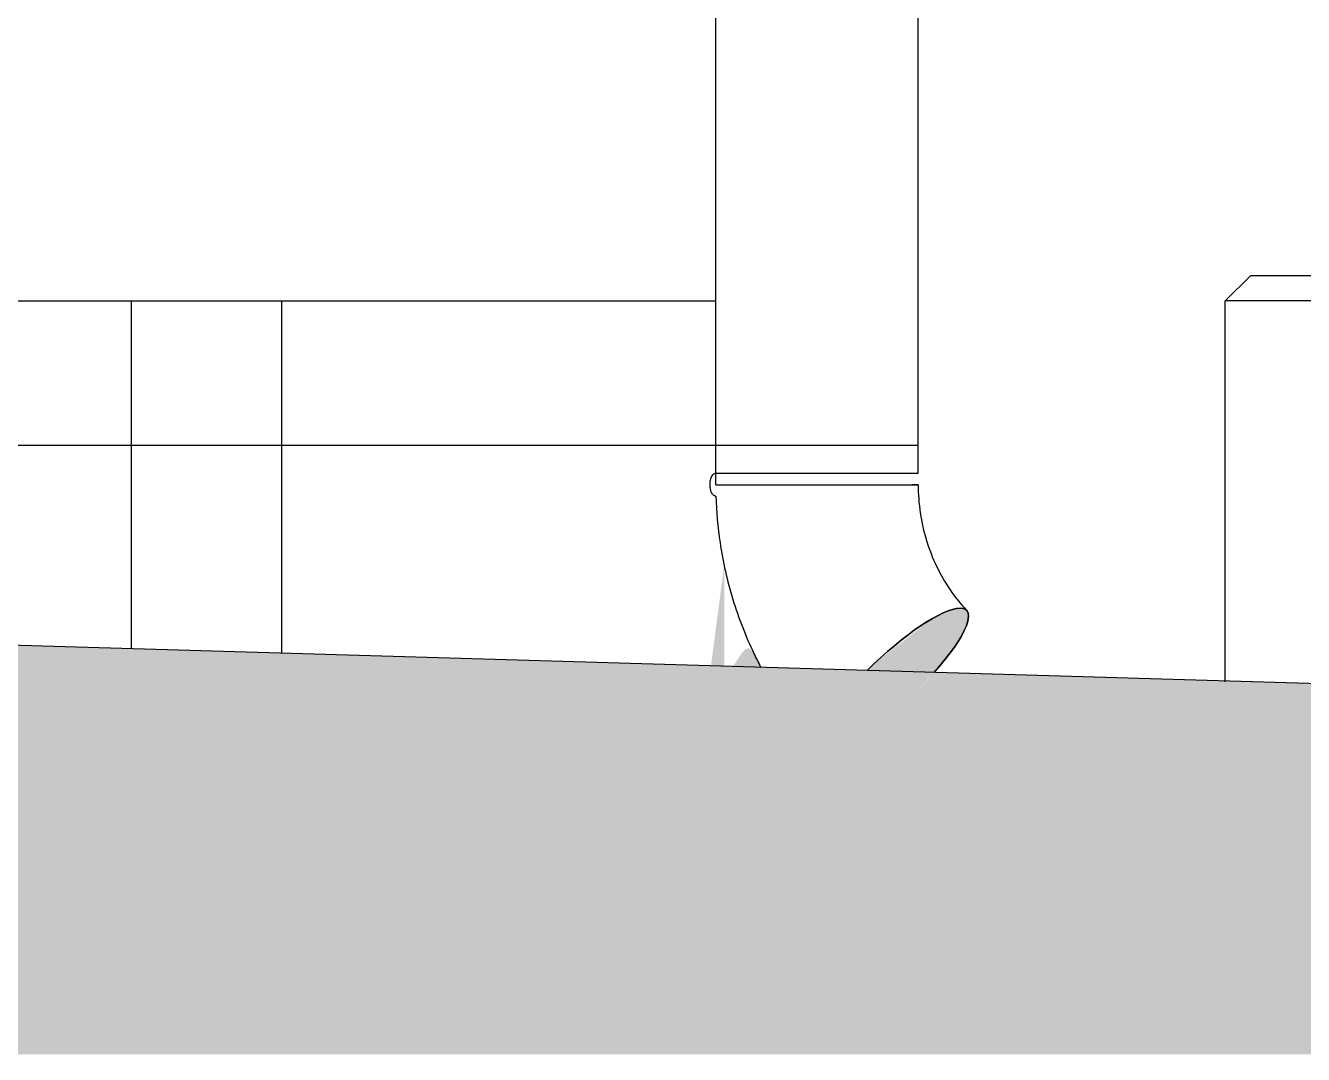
# Model space of a CAD drawing. Header units: metres. Extents: x 0 to 63075, y 0 to 44550.
# Drawn here: x 38717 to 39779, y 28898 to 29753 of the extents above; entities that cross this region are included whole.
import ezdxf

# ---------------------------------------------------------------- set-up
doc = ezdxf.new("R2010")
doc.units = ezdxf.units.M
doc.header["$LTSCALE"] = 75
doc.layers.add('SDM', color=7, linetype='Continuous')
doc.layers.add('SL1', color=8, linetype='Continuous')

# ---------------------------------------------------------------- blocks, each defined once
blk = doc.blocks.new('A$Cf33ee68d')
at = {"layer": 'SL1'}
h = blk.add_hatch(dxfattribs=at)
h.set_pattern_fill('AR-CONC', color=256)
h.set_pattern_definition([(49.99999999999999, (-6589.630372684594, -30229.2083299843), (182.184668996004, -15.93908553890309), [19.05, -209.55]), (355, (-6589.630372684594, -30229.2083299843), (-35.24342142496934, 191.0568452390351), [15.24, -167.64058417]), (100.4514447, (-6574.448365684511, -30230.5365834843), (146.9412470903533, 175.1177519121951), [16.19000879999999, -178.0902445999999]), (46.18420000000001, (-6589.630372684594, -30178.4083299843), (271.0790408921299, -42.04232793272715), [28.575, -314.325]), (96.63555760999992, (-6567.040472684574, -30181.9118299843), (237.404134051503, 247.4261245977215), [24.28502314, -267.13560816]), (351.1841511700001, (-6589.630372684594, -30178.4083299843), (237.404134064977, 247.4261245855326), [22.85996707, -251.45973192]), (21, (-6564.230372684571, -30191.10832998429), (151.6143912691325, -102.2651981870876), [19.05, -209.55]), (326.0000000000001, (-6564.230372684571, -30191.10832998429), (61.80202834764707, 184.1879661223193), [15.24, -167.64]), (71.45144499999999, (-6551.595840084512, -30199.6304298843), (213.4164192787161, 81.92276888590524), [16.1900088, -178.0899376]), (37.50000000000001, (-6589.630372684594, -30229.2083299843), (3.088603250591817, 84.55503887315311), [0, -165.608, 0, -170.18, 0, -168.275]), (7.499999999999999, (-6589.630372684594, -30229.2083299843), (66.81966251030575, 100.1805748181195), [0, -97.02799999999999, 0, -161.798, 0, -64.135]), (327.5, (-6646.272372684587, -30229.2083299843), (135.5905951668714, -5.728743992673444), [0, -63.5, 0, -198.12, 0, -262.89]), (317.5, (-6671.672372684494, -30229.2083299843), (148.129181386018, 25.42649103333303), [0, -82.55, 0, -131.572, 0, -186.69])])
edge = h.paths.add_edge_path()
edge.add_ellipse((15754.82421811225, 1005.920028162396), major_axis=(61.31431577045634, 57.61661014347688), ratio=0.2418447646952135, start_angle=14.432755525827702, end_angle=97.04396740545002, ccw=False)
edge.add_ellipse((15754.81757434012, 1005.927100849545), major_axis=(61.31431428608625, 57.61660857307351), ratio=0.2418447619649015, start_angle=47.33715055463428, end_angle=97.05045291919727)
edge.add_ellipse((15754.82421811225, 1005.920028162396), major_axis=(61.31431577045634, 57.61661014347688), ratio=0.2418447646952135, start_angle=14.432755525827702, end_angle=97.04396740545002, ccw=False)
edge.add_ellipse((15754.81757434012, 1005.927100849545), major_axis=(61.31431428608625, 57.61660857307351), ratio=0.2418447619649015, start_angle=47.33715055463428, end_angle=97.05045291919727)
edge.add_ellipse((15754.82421811225, 1005.920028162396), major_axis=(61.31431577045634, 57.61661014347688), ratio=0.2418447646952135, start_angle=14.432755525827702, end_angle=97.04396740545002, ccw=False)
edge.add_ellipse((15754.81757434012, 1005.927100849545), major_axis=(61.31431428608625, 57.61660857307351), ratio=0.2418447619649015, start_angle=47.33715055463428, end_angle=97.05045291919727)
edge.add_ellipse((15754.82421811225, 1005.920028162396), major_axis=(61.31431577045634, 57.61661014347688), ratio=0.2418447646952135, start_angle=14.432755525827702, end_angle=97.04396740545002, ccw=False)
edge.add_ellipse((15754.81757434012, 1005.927100849545), major_axis=(61.31431428608625, 57.61660857307351), ratio=0.2418447619649015, start_angle=47.33715055463428, end_angle=97.05045291919727)
edge.add_ellipse((15754.81757434012, 1005.927100789941), major_axis=(61.31431411237661, 57.61660870877134), ratio=0.2418447607463579, start_angle=14.432754512652991, end_angle=47.337148234944095, ccw=False)
edge.add_ellipse((15754.82421811225, 1005.920028162396), major_axis=(61.31431577045634, 57.61661014347688), ratio=0.2418447646952135, start_angle=14.432755525827702, end_angle=97.04396740545002, ccw=False)
edge.add_ellipse((15754.81757434012, 1005.927100789941), major_axis=(61.31431411237661, 57.61660870877134), ratio=0.2418447607463579, start_angle=14.432754512652991, end_angle=47.337148234944095, ccw=False)
edge.add_ellipse((15754.82421954276, 1005.920030367768), major_axis=(61.31431433191941, 57.61660796424427), ratio=0.2418447671311987, start_angle=-69.77146972591493, end_angle=14.432755958347514, ccw=False)
edge.add_ellipse((15754.81757434012, 1005.927100789941), major_axis=(61.31431411237661, 57.61660870877134), ratio=0.2418447607463579, start_angle=14.432754512652991, end_angle=47.337148234944095, ccw=False)
edge.add_ellipse((15754.82421954276, 1005.920030367768), major_axis=(61.31431433191941, 57.61660796424427), ratio=0.2418447671311987, start_angle=-69.77146972591493, end_angle=14.432755958347514, ccw=False)
edge.add_ellipse((15754.82421954276, 1005.92003001014), major_axis=(61.31431441212875, 57.61660829297472), ratio=0.2418447664119487, start_angle=-69.77146958493978, end_angle=14.432755927944925, ccw=False)
edge.add_line((15789.0994153253, 1011.927928492983), (17620.02585286679, 957.8413351897434))
edge.add_line((17620.02585286679, 957.8413351897434), (17620.02585286679, 694.2729828888441))
edge.add_line((17620.02585286679, 694.2729828888441), (12999.36920731908, 694.2729828888441))
edge.add_line((12999.36920731908, 694.2729828888441), (12999.36920731908, 1094.338122639721))
edge.add_line((12999.36920731908, 1094.338122639721), (15614.58679496925, 1017.083129122537))
edge.add_line((15614.58679496925, 1017.083129122537), (15614.58679496925, 1101.102963267975))
edge.add_spline(control_points=[(15603.53078407314, 1017.409729881929), (15604.28961205212, 1017.387313678064), (15605.81690735565, 1017.342196518661), (15610.94888420191, 1017.190595045857), (15614.97105460553, 1017.071777877482), (15625.29266617444, 1016.766871685879), (15632.34791844137, 1042.163560532772), (15641.14979634303, 1023.780253419489), (15643.07377079953, 1019.960810841945), (15645.07350764875, 1016.182534540447)], knot_values=[1.601671644348185, 1.601671644348185, 1.601671644348185, 1.601671644348185, 1.727875959456974, 1.727875959456974, 1.884955592119064, 1.884955592119064, 2.042035224781154, 2.042035224781154, 2.083747577410474, 2.083747577410474, 2.083747577410474, 2.083747577410474], degree=3, periodic=0)
edge.add_line((15645.07350764875, 1016.182534540454), (15733.46274258135, 1013.571466993355))
edge.add_ellipse((15754.81757434012, 1005.927100849545), major_axis=(61.31431428608625, 57.61660857307351), ratio=0.2418447619649015, start_angle=47.3371505546246, end_angle=97.05045291919458, ccw=False)
h.paths.add_polyline_path([(20470.5371553305, 694.2729828888441), (20470.5371553305, 873.6434204827201), (20470.2735502701, 873.6434204827274), (17620.02585286679, 957.8413351897434), (17620.02585286679, 694.2729828888441)])
h.paths.add_polyline_path([(20470.5371553305, 833.6434204827274), (21067.77229365552, 833.6434204827274), (21067.77229365552, 873.6434204827274), (20470.5371553305, 873.6434204827274)])
at = {"layer": 'SL1', "extrusion": (2.288475490443933e-17, 1, 0)}
for p, q in [((15607.56273139067, 1200.898254168427), (15607.56273139126, 1685.753319275773)), ((15775.8377313907, 1200.898254168427), (15775.83773139116, 1685.753319335377)), ((14857.10898137369, 1320.898249012043), (15121.86484048955, 1320.898249011818)), ((15121.86484048955, 1200.898254178934), (15121.86484048955, 1320.898249011818)), ((15121.86484048955, 1320.898221174128), (15246.70670015339, 1320.898221174128)), ((15246.70670015339, 1200.898254178934), (15246.70670015339, 1320.898221174128)), ((15246.70670015339, 1320.898221174128), (15607.56273139079, 1320.898221174128)), ((16031.05564697456, 1200.898254178934, 14766.72175508961), (16031.05564697456, 1320.898251127172, 14766.72175508961)), ((16313.8983594492, 1320.898251127172, 14766.72175508961), (16031.05564697456, 1320.898251127172, 14766.72175508961)), ((14857.10898137381, 1200.898254178934), (15121.86484048955, 1200.898254178934)), ((14857.10898137381, 1200.898254178934), (15121.86484048955, 1200.898254178934)), ((15121.86484048955, 1200.898254178934), (15246.70670015339, 1200.898254178934)), ((15121.86484048967, 1031.6384118565), (15121.86484048955, 1200.898254178934)), ((15121.86484048955, 1200.898254178934), (15246.70670015339, 1200.898254178934)), ((15246.70670015339, 1200.898254178934), (15607.56273139091, 1200.898254178934)), ((15246.70670015339, 1027.950513341082), (15246.70670015339, 1200.898254178934)), ((15246.70670015339, 1200.898254178934), (15607.56273139091, 1200.898254178934)), ((15607.56273129824, 1200.898254168427), (15632.68559678199, 1200.898254168427)), ((15607.56273129824, 1200.898254168427), (15632.68559678199, 1200.898254168427)), ((15607.56273139056, 1168.09517319252), (15607.56273139067, 1200.898254168427)), ((15632.68559647325, 1200.898254168427), (15775.83773120047, 1200.898254168427)), ((15632.68559647325, 1200.898254168427), (15775.83773120047, 1200.898254168427)), ((15775.83773139058, 1177.620173049367), (15775.8377313907, 1200.898254168427)), ((16031.05564697456, 1004.140228939144, 14766.72175508961), (16031.05564697456, 1200.898254178934, 14766.72175508961)), ((15607.56273139126, 1168.095173192418), (15607.56273139126, 1168.085173201955)), ((15607.56273158194, 1168.095173192418), (15775.83773120047, 1168.095173192418)), ((15607.56273139126, 1168.095173192418), (15607.56273139126, 1168.085173201955)), ((15607.56273139126, 1168.085173201955), (15607.56273139126, 1168.075173211491)), ((15607.56273139126, 1168.085173201955), (15607.56273139126, 1168.075173211491)), ((15775.83773111642, 1168.095173192418), (15770.763619262, 1168.095173192418)), ((15770.76361934104, 1168.095173192418), (15775.83773120047, 1168.095173192418)), ((15775.83773111642, 1168.095173192418), (15770.763619262, 1168.095173192418)), ((15770.76361934104, 1168.095173192418), (15775.83773120047, 1168.095173192418)), ((15775.83773111642, 1168.095173192418), (15770.763619262, 1168.095173192418)), ((15775.83773139128, 1168.085173201947), (15775.83773139128, 1168.075173211484)), ((15775.83773139128, 1168.085173201947), (15775.83773139128, 1168.075173211484)), ((20470.2735567606, 873.6434202909913), (12999.36920731908, 1094.338122639721)), ((15816.13188890155, 1063.543709465088), (15816.1252444236, 1063.550780370806)), ((15816.13188890155, 1063.543709465088), (15816.1252444236, 1063.550780370806)), ((15816.13853362735, 1063.536638387264), (15816.13188893892, 1063.543709517024)), ((15816.13853362735, 1063.536638387264), (15816.13188893892, 1063.543709517024))]:
    blk.add_line(p, q, dxfattribs=at)
at = {"layer": 'SL1'}
for p, q in [((16031.05564697456, 1320.898251127172, 14766.72175508961), (16052.26885041021, 1342.111454562768, 14766.72175508961)), ((16052.26885041021, 1342.111454562768, 14766.72175508961), (16589.67000411192, 1342.111454562768, 14766.72175508961))]:
    blk.add_line(p, q, dxfattribs=at)
for centre, major_axis, ratio, start_param, end_param in [((15754.81757434012, 1005.927100789941), (61.31431411237661, 57.61660870877134), 0.2418447607463578, 0.251899086377736, 1.693849942868791), ((15754.81757434012, 1005.927100789941), (61.31431411237661, 57.61660870877134), 0.2418447607463578, 0.251899086377736, 1.693849942868791), ((15754.81757434012, 1005.927100789941), (61.31431411237661, 57.61660870877134), 0.2418447607463578, 0.251899086377736, 1.693849942868791), ((15754.81757434012, 1005.927100789941), (61.31431411237661, 57.61660870877134), 0.2418447607463578, 0.251899086377736, 1.693849942868791), ((15754.82421811225, 1005.920028162396), (61.31431577045633, 57.61661014347688), 0.2418447646952136, 0.2518991040617688, 1.693736750424078), ((15754.82421811225, 1005.920028162396), (61.31431577045633, 57.61661014347688), 0.2418447646952136, 0.2518991040617688, 1.693736750424078), ((15754.82421811225, 1005.920028162396), (61.31431577045633, 57.61661014347688), 0.2418447646952136, 0.2518991040617688, 1.693736750424078), ((15754.82421954276, 1005.920030367768), (61.31431433191941, 57.61660796424427), 0.2418447671311987, -1.217741870671778, 0.2518991116100673), ((15754.82421954276, 1005.920030367768), (61.31431433191941, 57.61660796424427), 0.2418447671311987, -1.217741870671778, 0.2518991116100673), ((15754.82421954276, 1005.920030367768), (61.31431433191941, 57.61660796424427), 0.2418447671311987, -1.217741870671778, 0.2518991116100673)]:
    blk.add_ellipse(centre, major_axis=major_axis, ratio=ratio, start_param=start_param, end_param=end_param, dxfattribs=at)
at = {"layer": 'SL1', "extrusion": (0, 0, -1)}
for centre, major_axis, ratio, start_param, end_param in [((15754.81757434012, 1005.927100849545), (61.31431428608625, 57.61660857307351), 0.2418447619649015, -1.693849943991735, -0.2518990870039035), ((15754.81757434012, 1005.927100849545), (61.31431428608625, 57.61660857307351), 0.2418447619649015, -1.693849943991735, -0.2518990870039035), ((15754.81757434012, 1005.927100849545), (61.31431428608625, 57.61660857307351), 0.2418447619649015, -1.693849943991735, -0.2518990870039035), ((15754.81757434012, 1005.927100849545), (61.31431428608625, 57.61660857307351), 0.2418447619649015, -1.693849943991735, -0.2518990870039035), ((15754.82421811225, 1005.920027983582), (61.31431564457715, 57.61661030099098), 0.2418447644885625, -1.693736748356052, -0.251899103484049), ((15754.82421811225, 1005.920027983582), (61.31431564457715, 57.61661030099098), 0.2418447644885625, -1.693736748356052, -0.251899103484049), ((15754.82421954276, 1005.92003001014), (61.31431441212875, 57.61660829297472), 0.2418447664119487, -0.2518991110793598, 1.21774186821228), ((15754.82421954276, 1005.92003001014), (61.31431441212875, 57.61660829297472), 0.2418447664119487, -0.2518991110793598, 1.21774186821228)]:
    blk.add_ellipse(centre, major_axis=major_axis, ratio=ratio, start_param=start_param, end_param=end_param, dxfattribs=at)
at = {"layer": 'SL1'}
for points, knots in [([(15607.70097735964, 1158.570173219199), (15607.68030670026, 1158.570173217424), (15607.66195495622, 1158.570173216362), (15607.61525234694, 1158.570173216071), (15607.59305576092, 1158.570173156655), (15607.56906320908, 1158.570173156655), (15607.56355359682, 1158.570173275864), (15607.56280830383, 1158.570173275864), (15607.56280077746, 1158.570173275864), (15607.56278405499, 1158.570173275857), (15607.56277383582, 1158.57017321626), (15607.56275894653, 1158.57017321626), (15607.56275369806, 1158.570173156655), (15607.56273884824, 1158.570173156655), (15607.56273277695, 1158.570173275864), (15607.56273150732, 1158.570173275864), (15607.56273066354, 1158.570173156655), (15607.56273061069, 1158.570173156655), (15607.56270384914, 1158.570173215605), (15607.56082788607, 1158.570173259224), (15607.49671969944, 1158.570860185977), (15607.36761701721, 1158.576226590634), (15607.27153919192, 1158.586083772479), (15606.91505083322, 1158.644088421166), (15606.65844900146, 1158.730655267867), (15606.16108138612, 1158.976311447161), (15605.91858356664, 1159.142921454772), (15605.40575790635, 1159.579382118656), (15605.14639794439, 1159.868595877404), (15604.58067400797, 1160.624709891435), (15604.3019514108, 1161.118394136549), (15603.70810283392, 1162.402391426924), (15603.44445860511, 1163.224040316407), (15603.00595365718, 1165.096737886652), (15602.8681565063, 1166.166419301258), (15602.76274747503, 1168.490509887593), (15602.82838543152, 1169.759009208927), (15603.2328966666, 1172.285152239438), (15603.58061048549, 1173.568968025149), (15604.64317094415, 1175.752164112801), (15605.35266698358, 1176.780760484096), (15606.53879681425, 1177.405649813696), (15606.73993407629, 1177.486223633332), (15607.09360925606, 1177.578470550758), (15607.24447131818, 1177.603702527475), (15607.42898845751, 1177.616648830943), (15607.46227444356, 1177.618286894543), (15607.5080574342, 1177.61957824964), (15607.52054514174, 1177.619832166256), (15607.54103906357, 1177.620087756517), (15607.54904504467, 1177.620147334961), (15607.55805174189, 1177.620168820478), (15607.55905246452, 1177.620170553102), (15607.56055325826, 1177.620172240811), (15607.56105328674, 1177.620172682906), (15607.56180380177, 1177.620173054009), (15607.56205437411, 1177.620173123683), (15607.56243002994, 1177.620173191022), (15607.56255703649, 1177.620173225532), (15607.56269808146, 1177.620173228559), (15607.56271502, 1177.620173228923), (15607.56273139067, 1177.620173229272)], [269.3356699635048, 269.3356699635048, 269.3356699635048, 269.3356699635048, 270.4172420184928, 270.4172420184928, 272.4870435254236, 272.4870435254236, 274.0393447166252, 274.0393447166252, 274.0575341618686, 274.0575341618686, 274.0815519880691, 274.0815519880691, 274.1055693285338, 274.1055693285338, 274.15360399957, 274.15360399957, 274.1566061664719, 274.1566061664719, 274.1581082511287, 274.1581082511287, 274.2570391588434, 274.2570391588434, 274.5457507511549, 274.5457507511549, 275.3405687628241, 275.3405687628241, 276.2099302876404, 276.2099302876404, 277.3608144460323, 277.3608144460323, 279.0429088914203, 279.0429088914203, 281.6048392534396, 281.6048392534396, 284.8129647846567, 284.8129647846567, 288.5842785616129, 288.5842785616129, 292.4879404555577, 292.4879404555577, 295.8683995770773, 295.8683995770773, 296.5099444141266, 296.5099444141266, 296.9649216419482, 296.9649216419482, 297.0648566896391, 297.0648566896391, 297.1023252389306, 297.1023252389306, 297.1263432363418, 297.1263432363418, 297.1293454077098, 297.1293454077098, 297.130845620459, 297.130845620459, 297.1315971341629, 297.1315971341629, 297.1319728845713, 297.1319728845713, 297.1320261823274, 297.1320261823274, 297.1320261823274, 297.1320261823274]), ([(15607.56273110487, 1177.620173168576), (15607.56273110301, 1177.620173168576), (15607.56266393393, 1177.620173108695), (15607.56272299014, 1177.62017311007), (15607.56271139681, 1177.620173228152), (15607.56272331308, 1177.620173228239), (15607.56273130068, 1177.620173228181), (15607.5627327071, 1177.620173228181), (15607.56273598279, 1177.620173108971), (15607.56274757485, 1177.620173108971), (15607.56276211989, 1177.620173228188), (15607.5628337301, 1177.620173228166), (15607.56292693128, 1177.620173228195), (15607.56451983118, 1177.620173227991), (15607.57074801726, 1177.620173168576), (15607.59641698046, 1177.620173168576), (15607.61957234642, 1177.620173228181), (15607.7779469917, 1177.620173228181), (15608.04128231618, 1177.620173228181), (15608.61652236813, 1177.620173228181), (15608.82053995281, 1177.620173168125), (15609.12787535155, 1177.620173168722), (15609.20764705885, 1177.62017304877), (15609.31792437864, 1177.620173049563), (15609.34581981247, 1177.620173168576), (15609.93911856049, 1177.620173168576), (15610.63595698538, 1177.620173287785), (15612.29065253757, 1177.620173287785), (15613.25282020107, 1177.620173108971), (15615.42536216587, 1177.620173108971), (15616.63836353246, 1177.62017311098), (15619.30021677873, 1177.620173106963), (15620.75229090275, 1177.620173168576), (15623.87763734555, 1177.620173168576), (15625.55469421225, 1177.620173168074), (15629.11320547757, 1177.620173169078), (15630.99896903217, 1177.62017316707), (15634.95611355218, 1177.620173170082), (15637.03228511705, 1177.620173110477), (15641.34966273661, 1177.620173107465), (15643.59609609048, 1177.620173227424), (15648.23181153226, 1177.620173228937), (15650.62670698666, 1177.620173168576), (15655.53577562558, 1177.620173168576), (15658.05589213662, 1177.620173108724), (15663.19067635466, 1177.620173109219), (15665.81156063578, 1177.620173109815), (15671.12223335294, 1177.620173108127), (15673.8184519475, 1177.620173167885), (15679.25347850015, 1177.620173169267), (15681.99886717039, 1177.62017310935), (15687.50550589871, 1177.620173108593), (15690.27342335702, 1177.620173168576), (15695.79823831908, 1177.620173168576), (15698.56182514536, 1177.620173049367), (15704.05120403945, 1177.620173049367), (15706.78364246685, 1177.620173168576), (15712.18431637317, 1177.620173168576), (15714.85909086812, 1177.620173168074), (15720.11865213452, 1177.620173169078), (15722.70980730045, 1177.620173168576), (15727.77721796799, 1177.620173168576), (15730.25960907034, 1177.620173229185), (15735.08569504853, 1177.620173227177), (15737.43523280389, 1177.620173230189), (15741.97316161424, 1177.620173226172), (15744.16704699476, 1177.620173228181), (15748.14172232777, 1177.620173228181), (15749.94526439378, 1177.620173228181), (15752.6383564884, 1177.620173228181), (15753.58262303969, 1177.620173228181), (15756.34091231562, 1177.620173228181), (15758.08087626481, 1177.620173167572), (15761.33511030811, 1177.62017316958), (15762.85345556817, 1177.620173285777), (15765.65150703207, 1177.620173289793), (15766.9346007602, 1177.620173109975), (15769.25028508305, 1177.620173107967), (15770.28567893172, 1177.620173168576), (15771.64341647664, 1177.620173168576), (15772.06376492741, 1177.620173168329), (15772.83923097196, 1177.620173168823), (15773.19454364662, 1177.620173050123), (15774.16151055341, 1177.620173047853), (15774.67432195097, 1177.620173050371), (15775.4282185605, 1177.620173048363), (15775.6703784682, 1177.620173168321), (15775.80250448987, 1177.620173168634), (15775.82042715637, 1177.620173168511), (15775.8334004448, 1177.620173168598), (15775.8357459112, 1177.620173168671), (15775.83732960207, 1177.62017316854), (15775.83759463471, 1177.620173228173), (15775.83770867574, 1177.620173228181), (15775.8377196182, 1177.620173108971), (15775.837728232, 1177.620173108971), (15775.83772788764, 1177.620173168576), (15775.83773322401, 1177.620173168576), (15775.83773072049, 1177.620173168576), (15775.83773072375, 1177.620173168576), (15775.83773119861, 1177.620173108971), (15775.83773120175, 1177.620173108971), (15775.83773122026, 1177.620173228181), (15775.83773120047, 1177.620173228181)], [0.000201230803245664, 0.000201230803245664, 0.000201230803245664, 0.000201230803245664, 0.001006595915204987, 0.001006595915204987, 0.004212139627352312, 0.004212139627352312, 0.01062180521167088, 0.01062180521167088, 0.03626086365283454, 0.03626086365283454, 0.09083155468224241, 0.09083155468224241, 0.2363539451669535, 0.2363539451669535, 1.788654328394334, 1.788654328394334, 3.858454008195359, 3.858454008195359, 12.15198440981434, 12.15198440981434, 15.84497260114751, 15.84497260114751, 17.07571529628079, 17.07571529628079, 17.48595348020481, 17.48595348020481, 25.70010013939397, 25.70010013939397, 33.98846063214066, 33.98846063214066, 42.27672719123898, 42.27672719123898, 50.56499449710418, 50.56499449710418, 58.85326170258855, 58.85326170258855, 67.14152856358052, 67.14152856358052, 75.42979547762842, 75.42979547762842, 83.71806125627987, 83.71806125627987, 92.00632840132725, 92.00632840132725, 100.2945945962847, 100.2945945962847, 108.5828612213923, 108.5828612213923, 116.871128748198, 116.871128748198, 125.1593959213596, 125.1593959213596, 133.4476626138551, 133.4476626138551, 141.7359294524701, 141.7359294524701, 150.0241963710551, 150.0241963710551, 158.3124625461054, 158.3124625461054, 166.6007292743062, 166.6007292743062, 174.8889970795708, 174.8889970795708, 183.1772647181518, 183.1772647181518, 191.4655320874451, 191.4655320874451, 198.843094754435, 198.843094754435, 202.9842022771882, 202.9842022771882, 211.2773953981675, 211.2773953981675, 219.565655715228, 219.565655715228, 227.8539216870118, 227.8539216870118, 236.1421889924688, 236.1421889924688, 240.282696341425, 240.282696341425, 244.4256604638928, 244.4256604638928, 252.71885208342, 252.71885208342, 261.0071114729546, 261.0071114729546, 263.0769130008653, 263.0769130008653, 263.8530407544195, 263.8530407544195, 264.1440860699254, 264.1440860699254, 264.1986567559237, 264.1986567559237, 264.2242967677551, 264.2242967677551, 264.2275020677, 264.2275020677, 264.2275221006252, 264.2275221006252, 264.2275344989644, 264.2275344989644, 264.2275344989644, 264.2275344989644]), ([(15607.70086105421, 1158.574179794679), (15608.07724703845, 1145.605428533036), (15609.22345114601, 1132.659703233181), (15613.50925323632, 1103.863596034611), (15617.06860449057, 1088.07753557085), (15626.48789446623, 1057.227454329583), (15632.34791844137, 1042.163560532772), (15641.14979634303, 1023.780253419489), (15643.07377079953, 1019.960810841945), (15645.07350764875, 1016.182534540447)], [1.601671644348185, 1.601671644348185, 1.601671644348185, 1.601671644348185, 1.727875959456974, 1.727875959456974, 1.884955592119064, 1.884955592119064, 2.042035224781154, 2.042035224781154, 2.083747577410474, 2.083747577410474, 2.083747577410474, 2.083747577410474]), ([(15775.83773133656, 1168.095173192411), (15775.83773133656, 1160.226169482939), (15776.4203307037, 1152.357366429464), (15778.7285777982, 1136.848360324631), (15780.45411018198, 1129.208542879936), (15784.98327453199, 1114.374612877287), (15787.7866798788, 1107.1808363399), (15794.36899476519, 1093.433234130138), (15798.14758006434, 1086.879655521047), (15806.54834393095, 1074.574930282357), (15811.17013311639, 1068.823899829407), (15816.13853367485, 1063.536638388443)], [1.570796326794923, 1.570796326794923, 1.570796326794923, 1.570796326794923, 1.72787595943785, 1.72787595943785, 1.884955592080777, 1.884955592080777, 2.042035224723704, 2.042035224723704, 2.199114857366632, 2.199114857366632, 2.356194490009559, 2.356194490009559, 2.356194490009559, 2.356194490009559])]:
    blk.add_open_spline(points, degree=3, knots=knots, dxfattribs=at)

msp = doc.modelspace()

# ---------------------------------------------------------------- block references
at = {"layer": 'SDM'}
msp.add_blockref('A$Cf33ee68d', (23682.92534446108, 28203.36740373934), dxfattribs=at)

doc.saveas('drawing.dxf')
